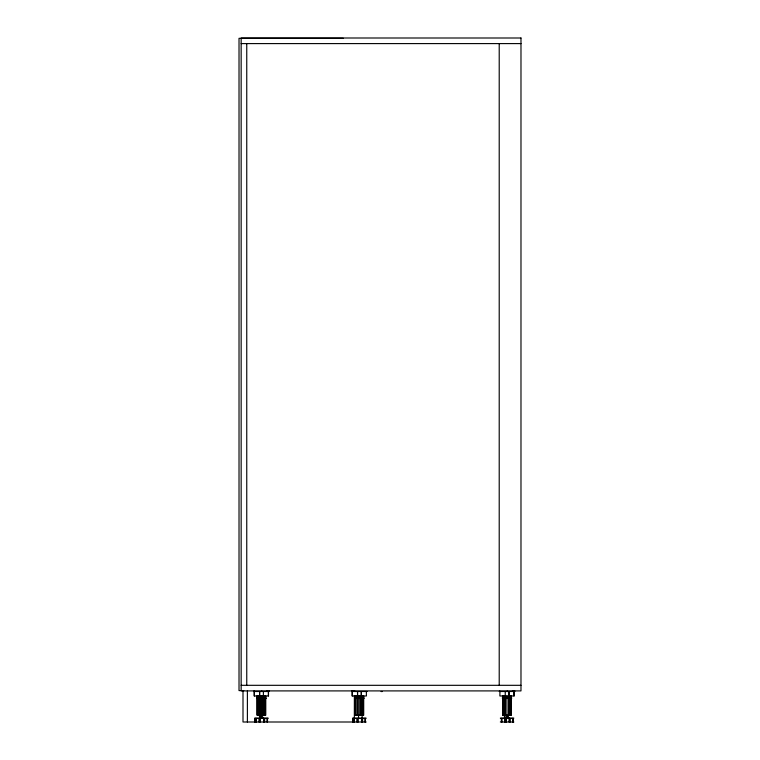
<?xml version="1.0" encoding="UTF-8"?>
<svg xmlns="http://www.w3.org/2000/svg" width="760" height="760" viewBox="0 0 760 760"><rect width="100%" height="100%" fill="white"/><g stroke="black" fill="none" stroke-linecap="round" stroke-linejoin="round"><path stroke-width="1.14" d="M254.248 691.505L254.248 695.97L268.489 695.97L268.489 691.505M254.97 722L254.97 718.428M255.73 722L255.73 718.428M258.419 695.97L258.419 698.468M259.844 695.97L259.844 715.16M261.117 716.148L260.613 718.133L259.293 715.16L263.445 718.133L261.373 715.16L261.316 695.97M262.998 698.468L262.998 715.16L262.998 695.97L263.055 697.87M264.48 695.97L264.48 715.16M264.651 722L264.651 718.428M266.998 722L266.998 718.428M352.26 695.97L352.26 691.505L352.184 695.97L366.424 695.97L366.349 691.505M352.906 722L352.906 718.428M354.91 695.97L354.91 698.468M355.195 697.87L355.195 695.97M355.243 698.468L355.243 697.87M356.193 715.16L356.193 695.97M356.354 695.97L356.354 698.468M357.618 715.16L357.618 695.97M357.789 715.16L357.789 695.97M359.309 697.87L359.309 695.97M362.416 695.97L362.416 715.16M362.587 722L362.587 718.428M364.933 722L364.933 718.428M502.588 695.97L502.588 715.16L511.385 715.16L511.385 695.97M503.88 695.97L503.88 715.16M508.668 695.97L508.611 715.16M509.029 695.97L509.029 691.505M510.264 722L510.264 718.428M511.053 695.97L511.053 715.16M362.14 718.133L362.168 695.97M254.011 691.505L254.077 690.906M269.144 690.906L268.878 691.505L253.593 691.505M514.491 691.505L514.758 690.906M352.573 691.505L353.808 690.906L355.423 691.505M343.368 38.313L239.02 38.313L239.02 690.602L243.741 690.602M241.157 43.596L520.98 43.596M241.157 685.311L520.98 685.311M351.528 691.505L367.08 691.505M381.073 691.533L382.308 691.533M499.215 691.505L514.758 691.505M514.035 695.97L514.035 691.505L514.111 695.97L499.871 695.97L499.947 691.505M256.68 697.87L266.057 697.87M354.616 697.87L363.992 697.87M502.303 697.87L511.67 697.87M502.398 698.468L511.67 698.468M256.68 698.468L266.057 698.468M354.616 698.468L363.992 698.468M354.91 715.16L363.707 715.16L363.707 695.97M254.714 718.133L268.233 718.133M352.649 718.133L366.177 718.133M500.336 718.133L513.855 718.133M258.647 718.428L254.866 718.428L254.866 722M261.563 718.428L259.008 718.428L259.008 722M262.713 718.428L267.776 718.428M356.582 718.428L352.801 718.428L352.801 722M359.499 718.428L356.944 718.428L356.944 722M360.648 718.428L365.712 718.428M500.488 718.428L504.269 718.428M506.996 718.428L504.621 718.428L504.621 722M508.336 718.428L513.389 718.428L513.389 722M366.177 722L243 722L243 690.906M500.336 722L513.855 722M512.487 690.906L513.722 691.505M266.865 690.906L268.099 691.505M504.916 715.16L509.058 718.133L506.986 715.16L506.929 695.97M507.642 716.642L509.058 718.133M513.988 690.906L514.349 691.505M258.827 715.16L260.613 718.133M507.3 690.906L507.509 691.505M261.677 690.906L261.896 691.505M499.767 691.505L499.614 690.906L499.624 691.505M351.937 690.906L351.947 691.505M513.105 718.428L513.105 722M512.611 718.428L512.611 722M510.806 695.97L510.806 698.468M510.103 695.97L510.103 715.16M509.856 695.97L509.856 715.16M509.39 718.428L509.39 722M509.2 718.428L509.2 722M508.991 691.505L508.991 695.97M508.668 697.87L508.668 715.16M508.611 695.97L508.611 697.87M506.417 718.428L506.417 722M506.226 715.16L506.226 718.133M505.884 718.428L505.884 722M505.466 695.97L505.466 715.16M505.229 691.505L505.305 715.16M505.153 718.428L505.153 722M504.45 715.16L504.45 718.133M504.042 695.97L504.042 715.16M503.215 695.97L503.215 715.16M502.92 695.97L502.92 715.16M502.028 718.428L502.028 722M501.353 718.428L501.353 722M499.215 43.596L499.215 685.311M365.427 718.428L365.427 722M363.375 695.97L363.375 715.16M363.128 695.97L363.128 698.468M361.712 718.428L361.712 722M361.522 718.428L361.522 722M360.99 695.97L360.933 715.16M360.99 698.468L360.99 715.16M360.933 695.97L360.933 697.87M359.252 695.97L359.252 715.16M358.549 716.148L358.549 718.133M358.207 718.428L358.207 722M357.476 718.428L357.476 722M355.243 695.97L355.243 715.16M354.378 695.514L354.341 722M353.666 718.428L353.666 722M268.413 691.505L268.413 695.97M267.491 718.428L267.491 722M265.772 695.97L265.772 715.16L256.966 715.16L256.966 695.97M265.43 695.97L265.43 715.16M265.192 695.97L265.192 698.468M264.233 695.97L264.233 715.16M263.777 718.428L263.777 722M263.587 718.428L263.587 722M263.406 691.505L263.368 695.97M261.373 697.87L261.373 715.16M260.272 718.428L260.272 722M259.683 715.16L259.616 691.505L259.578 695.97M259.53 718.428L259.53 722M258.257 695.97L258.257 715.16M257.592 695.97L257.592 715.16M257.308 695.97L257.308 715.16M256.405 718.428L256.405 722M254.324 691.505L254.324 695.97M247.389 690.906L247.389 722M246.753 43.596L246.753 685.311M357.551 691.505L357.551 695.97L357.513 691.505M361.313 691.505L361.313 695.97L361.342 691.505M520.98 38L241.157 38L241.157 690.906L520.98 690.906L520.98 38"/></g></svg>
